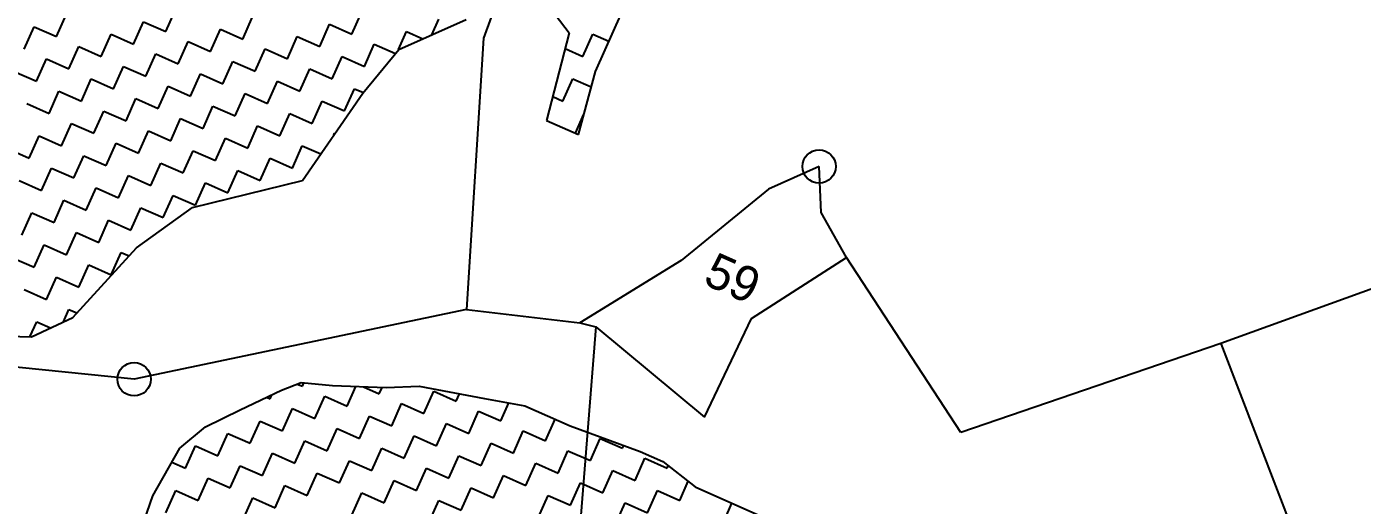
# Model space of a CAD drawing. Header units: metres. Extents: x 279553 to 281500, y 2029848 to 2031565.
# Drawn here: x 279960 to 280305.1, y 2030732 to 2030855.8 of the extents above; entities that cross this region are included whole.
import ezdxf
from ezdxf.enums import TextEntityAlignment as Align

# ---------------------------------------------------------------- set-up
doc = ezdxf.new("R2010")
doc.units = ezdxf.units.M
doc.header["$MEASUREMENT"] = 0
for name, color, linetype in [('POLY_HATCH', 12, 'Continuous'), ('POLY_PARCEL', 6, 'Continuous'), ('TEXT_PARCEL', 7, 'Continuous')]:
    doc.layers.add(name, color=color, linetype=linetype)
doc.styles.add('TEXT_MAP', font='', dxfattribs={"height": 2.5})
doc.styles.get('TEXT_MAP').set_extended_font_data('Kruti Dev 050')

msp = doc.modelspace()

# ---------------------------------------------------------------- linework, layer by layer
for centre in [(280164.76, 2030819.63), (279987.75, 2030764.58)]:
    msp.add_circle(centre, 4.3)
at = {"layer": 'POLY_HATCH'}
for p, q in [((280090.43, 2030866.99), (280100.21, 2030854.22)), ((280056.15, 2030849.92), (280073.61, 2030857.61)), ((280106.99, 2030844.18), (280113.76, 2030859.43)), ((280100.21, 2030854.22), (280094.35, 2030831.54)), ((280046.89, 2030838.58), (280056.15, 2030849.92)), ((280102.56, 2030827.89), (280106.99, 2030844.18)), ((280031.26, 2030816.04), (280046.89, 2030838.58)), ((280094.35, 2030831.54), (280102.56, 2030827.89)), ((280002.84, 2030809.01), (280031.26, 2030816.04)), ((279988.37, 2030798.58), (280002.84, 2030809.01)), ((279971.95, 2030780.6), (279988.37, 2030798.58)), ((279961.27, 2030775.52), (279971.95, 2030780.6)), ((279930.76, 2030776.44), (279961.27, 2030775.52)), ((280025.87, 2030761.79), (280030.95, 2030763.74)), ((280030.95, 2030763.74), (280039.04, 2030762.96)), ((280015.18, 2030756.71), (280025.87, 2030761.79)), ((280039.04, 2030762.96), (280052.86, 2030762.43)), ((280052.86, 2030762.43), (280061.46, 2030762.82)), ((280061.46, 2030762.82), (280078.28, 2030759.57)), ((280006.19, 2030752.28), (280015.18, 2030756.71)), ((280078.28, 2030759.57), (280088.71, 2030757.74)), ((280088.71, 2030757.74), (280100.44, 2030752.53)), ((279999.54, 2030746.8), (280006.19, 2030752.28)), ((280100.44, 2030752.53), (280118.56, 2030745.88)), ((279992.64, 2030734.42), (279999.54, 2030746.8)), ((280118.56, 2030745.88), (280124.43, 2030743.27)), ((280124.43, 2030743.27), (280132.78, 2030736.75)), ((280132.78, 2030736.75), (280149.21, 2030729.46)), ((279987.04, 2030718.66), (279992.64, 2030734.42))]:
    msp.add_line(p, q, dxfattribs=at)
at = {"layer": 'POLY_HATCH', "linetype": 'Continuous'}
for p, q in [((279995.94, 2030854.5), (279998.51, 2030860.28)), ((279967.71, 2030853.22), (279970.28, 2030858.99)), ((279987.6, 2030851.3), (279990.17, 2030857.07)), ((279990.17, 2030857.07), (279995.94, 2030854.5)), ((280015.83, 2030852.58), (280018.39, 2030858.36)), ((280044.06, 2030853.87), (280046.62, 2030859.64)), ((280064.72, 2030853.69), (280066.51, 2030857.72)), ((279959.37, 2030850.01), (279961.94, 2030855.78)), ((279961.94, 2030855.78), (279967.71, 2030853.22)), ((279979.26, 2030848.09), (279981.83, 2030853.86)), ((279981.83, 2030853.86), (279987.6, 2030851.3)), ((280007.49, 2030849.37), (280010.05, 2030855.15)), ((280010.05, 2030855.15), (280015.83, 2030852.58)), ((280027.38, 2030847.45), (280029.94, 2030853.22)), ((280029.94, 2030853.22), (280035.72, 2030850.66)), ((280035.72, 2030850.66), (280038.28, 2030856.43)), ((280038.28, 2030856.43), (280044.06, 2030853.87)), ((280056.11, 2030849.88), (280058.17, 2030854.51)), ((280058.17, 2030854.51), (280062.35, 2030852.65)), ((280103.72, 2030848.1), (280106.29, 2030853.87)), ((280106.29, 2030853.87), (280110.47, 2030852.02)), ((279970.92, 2030844.88), (279973.49, 2030850.65)), ((279973.49, 2030850.65), (279979.26, 2030848.09)), ((279999.15, 2030846.16), (280001.71, 2030851.94)), ((280001.71, 2030851.94), (280007.49, 2030849.37)), ((280019.04, 2030844.24), (280021.6, 2030850.02)), ((280021.6, 2030850.02), (280027.38, 2030847.45)), ((280047.27, 2030845.53), (280049.83, 2030851.3)), ((280049.83, 2030851.3), (280055.29, 2030848.87)), ((280099.15, 2030850.13), (280103.72, 2030848.1)), ((279962.58, 2030841.67), (279965.15, 2030847.44)), ((279965.15, 2030847.44), (279970.92, 2030844.88)), ((279990.81, 2030842.96), (279993.37, 2030848.73)), ((279993.37, 2030848.73), (279999.15, 2030846.16)), ((280010.7, 2030841.03), (280013.26, 2030846.81)), ((280013.26, 2030846.81), (280019.04, 2030844.24)), ((280038.93, 2030842.32), (280041.49, 2030848.09)), ((280041.49, 2030848.09), (280047.27, 2030845.53)), ((279956.81, 2030844.23), (279962.58, 2030841.67)), ((279982.47, 2030839.75), (279985.03, 2030845.52)), ((279985.03, 2030845.52), (279990.81, 2030842.96)), ((280002.36, 2030837.82), (280004.92, 2030843.6)), ((280004.92, 2030843.6), (280010.7, 2030841.03)), ((280030.59, 2030839.11), (280033.15, 2030844.88)), ((280033.15, 2030844.88), (280038.93, 2030842.32)), ((279974.13, 2030836.54), (279976.69, 2030842.31)), ((279976.69, 2030842.31), (279982.47, 2030839.75)), ((279994.02, 2030834.62), (279996.58, 2030840.39)), ((279996.58, 2030840.39), (280002.36, 2030837.82)), ((280022.25, 2030835.9), (280024.81, 2030841.68)), ((280024.81, 2030841.68), (280030.59, 2030839.11)), ((280042.13, 2030833.98), (280044.7, 2030839.75)), ((280044.7, 2030839.75), (280047.01, 2030838.73)), ((280098.59, 2030836.55), (280101.16, 2030842.33)), ((280101.16, 2030842.33), (280105.91, 2030840.21)), ((279960.01, 2030835.89), (279965.79, 2030833.33)), ((279965.79, 2030833.33), (279968.35, 2030839.1)), ((279968.35, 2030839.1), (279974.13, 2030836.54)), ((279985.68, 2030831.41), (279988.24, 2030837.18)), ((279988.24, 2030837.18), (279994.02, 2030834.62)), ((280013.91, 2030832.69), (280016.47, 2030838.47)), ((280016.47, 2030838.47), (280022.25, 2030835.9)), ((280033.79, 2030830.77), (280036.36, 2030836.54)), ((280036.36, 2030836.54), (280042.13, 2030833.98)), ((280095.95, 2030837.73), (280098.59, 2030836.55)), ((279977.34, 2030828.2), (279979.9, 2030833.97)), ((279979.9, 2030833.97), (279985.68, 2030831.41)), ((280005.57, 2030829.48), (280008.13, 2030835.26)), ((280008.13, 2030835.26), (280013.91, 2030832.69)), ((280025.45, 2030827.56), (280028.02, 2030833.34)), ((280028.02, 2030833.34), (280033.79, 2030830.77)), ((280101.81, 2030828.23), (280103.99, 2030833.14)), ((279969, 2030824.99), (279971.56, 2030830.76)), ((279971.56, 2030830.76), (279977.34, 2030828.2)), ((279988.89, 2030823.07), (279991.45, 2030828.84)), ((279991.45, 2030828.84), (279997.23, 2030826.28)), ((279997.23, 2030826.28), (279999.79, 2030832.05)), ((279999.79, 2030832.05), (280005.57, 2030829.48)), ((280017.11, 2030824.35), (280019.68, 2030830.13)), ((280019.68, 2030830.13), (280025.45, 2030827.56)), ((279960.66, 2030821.78), (279963.22, 2030827.55)), ((279963.22, 2030827.55), (279969, 2030824.99)), ((279980.55, 2030819.86), (279983.11, 2030825.63)), ((279983.11, 2030825.63), (279988.89, 2030823.07)), ((280008.77, 2030821.14), (280011.34, 2030826.92)), ((280011.34, 2030826.92), (280017.11, 2030824.35)), ((280039.34, 2030827.7), (280039.57, 2030828.2)), ((280039.57, 2030828.2), (280039.67, 2030828.16)), ((279954.88, 2030824.35), (279960.66, 2030821.78)), ((279972.21, 2030816.65), (279974.77, 2030822.42)), ((279974.77, 2030822.42), (279980.55, 2030819.86)), ((280000.43, 2030817.94), (280003, 2030823.71)), ((280003, 2030823.71), (280008.77, 2030821.14)), ((280028.66, 2030819.22), (280031.23, 2030825)), ((280031.23, 2030825), (280036, 2030822.88)), ((279963.87, 2030813.44), (279966.43, 2030819.21)), ((279966.43, 2030819.21), (279972.21, 2030816.65)), ((279992.09, 2030814.73), (279994.66, 2030820.5)), ((279994.66, 2030820.5), (280000.43, 2030817.94)), ((280011.98, 2030812.8), (280014.55, 2030818.58)), ((280014.55, 2030818.58), (280020.32, 2030816.01)), ((280020.32, 2030816.01), (280022.89, 2030821.79)), ((280022.89, 2030821.79), (280028.66, 2030819.22)), ((279958.09, 2030816.01), (279963.87, 2030813.44)), ((279983.75, 2030811.52), (279986.32, 2030817.29)), ((279986.32, 2030817.29), (279992.09, 2030814.73)), ((280003.64, 2030809.6), (280006.21, 2030815.37)), ((280006.21, 2030815.37), (280011.98, 2030812.8)), ((279975.41, 2030808.31), (279977.98, 2030814.08)), ((279977.98, 2030814.08), (279983.75, 2030811.52)), ((279995.3, 2030806.39), (279997.87, 2030812.16)), ((279997.87, 2030812.16), (280003.64, 2030809.6)), ((279967.07, 2030805.1), (279969.64, 2030810.87)), ((279969.64, 2030810.87), (279975.41, 2030808.31)), ((279986.96, 2030803.18), (279989.53, 2030808.95)), ((279989.53, 2030808.95), (279995.3, 2030806.39)), ((279958.73, 2030801.89), (279961.3, 2030807.67)), ((279961.3, 2030807.67), (279967.07, 2030805.1)), ((279978.62, 2030799.97), (279981.19, 2030805.74)), ((279981.19, 2030805.74), (279986.96, 2030803.18)), ((279970.28, 2030796.76), (279972.85, 2030802.54)), ((279972.85, 2030802.54), (279978.62, 2030799.97)), ((279961.94, 2030793.55), (279964.51, 2030799.33)), ((279964.51, 2030799.33), (279970.28, 2030796.76)), ((279956.17, 2030796.12), (279961.94, 2030793.55)), ((279981.83, 2030791.63), (279984.4, 2030797.4)), ((279984.4, 2030797.4), (279986.46, 2030796.49)), ((279965.15, 2030785.21), (279967.72, 2030790.99)), ((279967.72, 2030790.99), (279973.49, 2030788.42)), ((279973.49, 2030788.42), (279976.06, 2030794.2)), ((279976.06, 2030794.2), (279981.83, 2030791.63)), ((279959.38, 2030787.78), (279965.15, 2030785.21)), ((279969.5, 2030779.44), (279970.93, 2030782.65)), ((279970.93, 2030782.65), (279972.99, 2030781.73)), ((279960.85, 2030775.53), (279962.59, 2030779.44)), ((279962.59, 2030779.44), (279966.16, 2030777.85)), ((280029.93, 2030763.35), (280031.24, 2030762.76)), ((280031.24, 2030762.76), (280031.64, 2030763.67)), ((280022.01, 2030759.95), (280022.9, 2030759.56)), ((280022.9, 2030759.56), (280023.36, 2030760.59)), ((280034.44, 2030754.42), (280037.01, 2030760.2)), ((280037.01, 2030760.2), (280042.78, 2030757.63)), ((280042.78, 2030757.63), (280045.05, 2030762.73)), ((280047.05, 2030762.65), (280051.12, 2030760.84)), ((280051.12, 2030760.84), (280051.85, 2030762.47)), ((280062.67, 2030755.71), (280065.24, 2030761.49)), ((280065.24, 2030761.49), (280071.01, 2030758.92)), ((280071.01, 2030758.92), (280071.85, 2030760.81)), ((280014.5, 2030756.37), (280014.56, 2030756.35)), ((280014.56, 2030756.35), (280014.58, 2030756.41)), ((280026.1, 2030751.22), (280028.67, 2030756.99)), ((280028.67, 2030756.99), (280034.44, 2030754.42)), ((280054.33, 2030752.5), (280056.9, 2030758.28)), ((280056.9, 2030758.28), (280062.67, 2030755.71)), ((280074.22, 2030750.58), (280076.79, 2030756.35)), ((280076.79, 2030756.35), (280082.56, 2030753.79)), ((280082.56, 2030753.79), (280084.63, 2030758.45)), ((280017.76, 2030748.01), (280020.33, 2030753.78)), ((280020.33, 2030753.78), (280026.1, 2030751.22)), ((280045.99, 2030749.29), (280048.56, 2030755.07)), ((280048.56, 2030755.07), (280054.33, 2030752.5)), ((280065.88, 2030747.37), (280068.45, 2030753.15)), ((280068.45, 2030753.15), (280074.22, 2030750.58)), ((280094.11, 2030748.66), (280096.59, 2030754.24)), ((280009.42, 2030744.8), (280011.99, 2030750.57)), ((280011.99, 2030750.57), (280017.76, 2030748.01)), ((280037.65, 2030746.08), (280040.22, 2030751.86)), ((280040.22, 2030751.86), (280045.99, 2030749.29)), ((280057.54, 2030744.16), (280060.11, 2030749.94)), ((280060.11, 2030749.94), (280065.88, 2030747.37)), ((280085.77, 2030745.45), (280088.34, 2030751.22)), ((280088.34, 2030751.22), (280094.11, 2030748.66)), ((280001.08, 2030741.59), (280003.65, 2030747.36)), ((280003.65, 2030747.36), (280009.42, 2030744.8)), ((280029.31, 2030742.88), (280031.88, 2030748.65)), ((280031.88, 2030748.65), (280037.65, 2030746.08)), ((280049.2, 2030740.95), (280051.77, 2030746.73)), ((280051.77, 2030746.73), (280057.54, 2030744.16)), ((280077.43, 2030742.24), (280080, 2030748.01)), ((280080, 2030748.01), (280085.77, 2030745.45)), ((280097.32, 2030740.32), (280099.88, 2030746.09)), ((280099.88, 2030746.09), (280105.66, 2030743.53)), ((280105.66, 2030743.53), (280108.22, 2030749.3)), ((280108.22, 2030749.3), (280114, 2030746.74)), ((280114, 2030746.74), (280114.31, 2030747.44)), ((279997.52, 2030743.17), (280001.08, 2030741.59)), ((280020.97, 2030739.67), (280023.54, 2030745.44)), ((280023.54, 2030745.44), (280029.31, 2030742.88)), ((280040.86, 2030737.75), (280043.43, 2030743.52)), ((280043.43, 2030743.52), (280049.2, 2030740.95)), ((280069.09, 2030739.03), (280071.66, 2030744.81)), ((280071.66, 2030744.81), (280077.43, 2030742.24)), ((280088.98, 2030737.11), (280091.54, 2030742.88)), ((280091.54, 2030742.88), (280097.32, 2030740.32)), ((280117.21, 2030738.4), (280119.77, 2030744.17)), ((280119.77, 2030744.17), (280125.55, 2030741.6)), ((280012.63, 2030736.46), (280015.2, 2030742.23)), ((280015.2, 2030742.23), (280020.97, 2030739.67)), ((280032.52, 2030734.54), (280035.09, 2030740.31)), ((280035.09, 2030740.31), (280040.86, 2030737.75)), ((280060.75, 2030735.82), (280063.32, 2030741.6)), ((280063.32, 2030741.6), (280069.09, 2030739.03)), ((280080.64, 2030733.9), (280083.2, 2030739.67)), ((280083.2, 2030739.67), (280088.98, 2030737.11)), ((280108.87, 2030735.19), (280111.43, 2030740.96)), ((280111.43, 2030740.96), (280117.21, 2030738.4)), ((280125.55, 2030741.6), (280125.81, 2030742.2)), ((279995.95, 2030730.04), (279998.52, 2030735.82)), ((279998.52, 2030735.82), (280004.29, 2030733.25)), ((280004.29, 2030733.25), (280006.86, 2030739.02)), ((280006.86, 2030739.02), (280012.63, 2030736.46)), ((280024.18, 2030731.33), (280026.75, 2030737.1)), ((280026.75, 2030737.1), (280032.52, 2030734.54)), ((280052.41, 2030732.61), (280054.98, 2030738.39)), ((280054.98, 2030738.39), (280060.75, 2030735.82)), ((280072.3, 2030730.69), (280074.86, 2030736.47)), ((280074.86, 2030736.47), (280080.64, 2030733.9)), ((280100.53, 2030731.98), (280103.09, 2030737.75)), ((280103.09, 2030737.75), (280108.87, 2030735.19)), ((280120.42, 2030730.06), (280122.98, 2030735.83)), ((280122.98, 2030735.83), (280128.76, 2030733.26)), ((280128.76, 2030733.26), (280130.94, 2030738.19)), ((280015.84, 2030728.12), (280018.41, 2030733.89)), ((280018.41, 2030733.89), (280024.18, 2030731.33)), ((280044.07, 2030729.41), (280046.64, 2030735.18)), ((280046.64, 2030735.18), (280052.41, 2030732.61)), ((280063.96, 2030727.48), (280066.52, 2030733.26)), ((280066.52, 2030733.26), (280072.3, 2030730.69)), ((280092.19, 2030728.77), (280094.75, 2030734.54)), ((280094.75, 2030734.54), (280100.53, 2030731.98)), ((280112.08, 2030726.85), (280114.64, 2030732.62)), ((280114.64, 2030732.62), (280120.42, 2030730.06)), ((280140.3, 2030728.13), (280142.26, 2030732.54))]:
    msp.add_line(p, q, dxfattribs=at)
at = {"layer": 'POLY_PARCEL'}
for p, q in [((280124.32, 2030978.59), (280078.01, 2030852.82)), ((280078.01, 2030852.82), (280073.66, 2030782.62)), ((280164.76, 2030819.63), (280151.71, 2030813.74)), ((280165.31, 2030807.71), (280164.76, 2030819.63)), ((280151.71, 2030813.74), (280129.16, 2030795.32)), ((280171.82, 2030796.06), (280165.31, 2030807.71)), ((280337.66, 2030798.9), (280268.54, 2030773.84)), ((280129.16, 2030795.32), (280102.97, 2030779.22)), ((280147.27, 2030780.27), (280171.82, 2030796.06)), ((280201.37, 2030750.81), (280171.82, 2030796.06)), ((279987.75, 2030764.58), (279726.36, 2030791.5)), ((280073.66, 2030782.62), (279987.75, 2030764.58)), ((280073.66, 2030782.62), (280102.97, 2030779.22)), ((280107.11, 2030778.13), (280089.33, 2030558.27)), ((280102.97, 2030779.22), (280107.11, 2030778.13)), ((280102.97, 2030779.22), (280102.97, 2030779.22)), ((280107.11, 2030778.13), (280135.12, 2030754.81)), ((280107.11, 2030778.13), (280107.11, 2030778.13)), ((280135.12, 2030754.81), (280147.27, 2030780.27)), ((280268.54, 2030773.84), (280201.37, 2030750.81)), ((280268.54, 2030773.84), (280288.19, 2030722.67))]:
    msp.add_line(p, q, dxfattribs=at)

# ---------------------------------------------------------------- texts
at = {"layer": 'TEXT_PARCEL', "style": 'TEXT_MAP'}
msp.add_text('59', height=9.099, rotation=336.0439, dxfattribs=at).set_placement((280142.49, 2030790.78), align=Align.MIDDLE)

doc.saveas('drawing.dxf')
